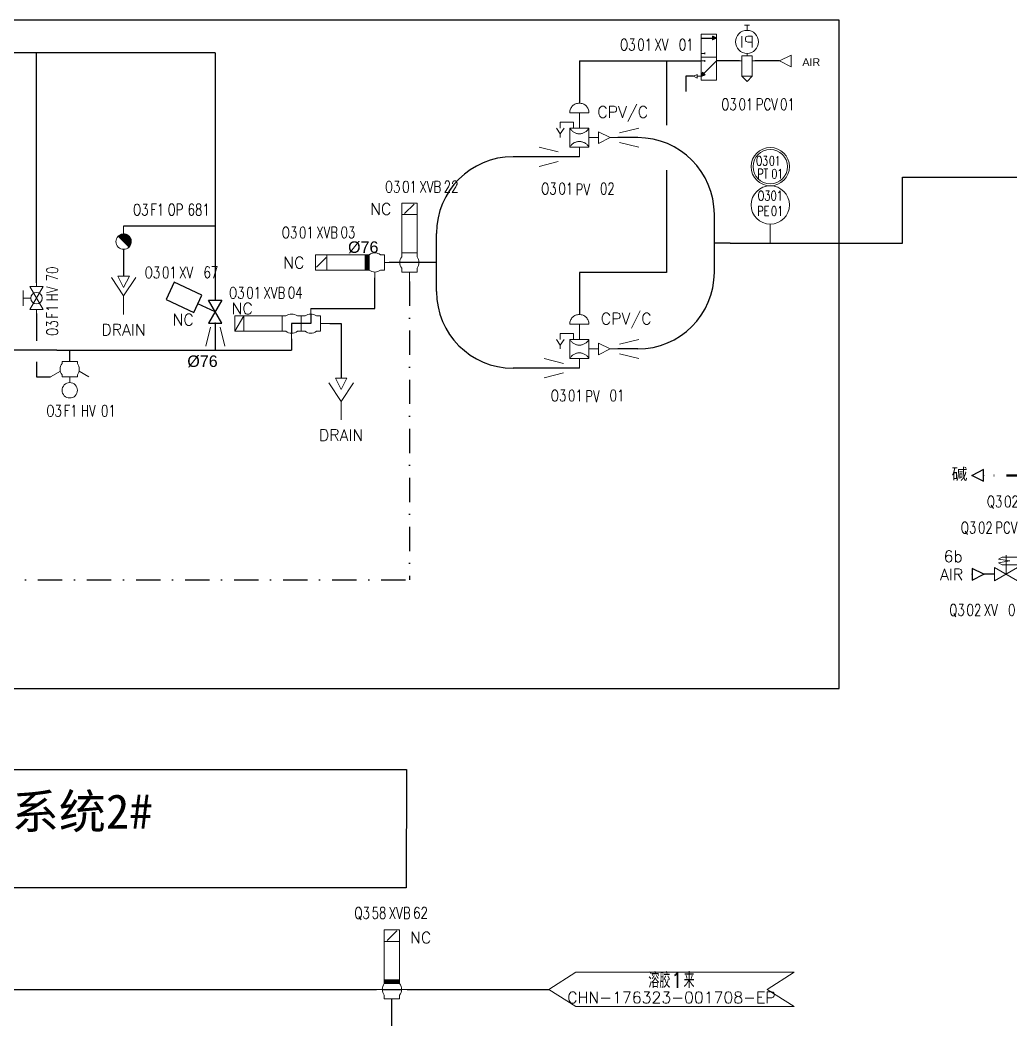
# Model space of a CAD drawing. Header units: inches. Extents: x 14952 to 16573, y 22099 to 23546.
# Drawn here: x 15315.3 to 15573.9, y 22656.5 to 22917.5 of the extents above; entities that cross this region are included whole.
import ezdxf
from ezdxf.enums import TextEntityAlignment as Align

# ---------------------------------------------------------------- set-up
doc = ezdxf.new("R2010")
doc.units = ezdxf.units.IN
doc.header["$MEASUREMENT"] = 0
doc.linetypes.add('ACAD_ISO02W100', pattern=[15, 12, -3])
doc.linetypes.add('DASHDOT2', pattern=[12.7, 6.35, -3.175, 0, -3.175])
for name, color, linetype, lineweight in [('11 Pipe Air Instrument', 3, 'Continuous', 30), ('17 Pipe CIP', 4, 'DASHDOT2', 50), ('31 Equipment', 7, 'Continuous', 9), ('33 Instruments Labels', 7, 'Continuous', 9), ('43 TXT English', 7, 'Continuous', 9), ('44 TXT French', 7, 'Continuous', 9), ('61 Revision Cloud', 1, 'Continuous', 9)]:
    doc.layers.add(name, color=color, linetype=linetype, lineweight=lineweight)
for name, color, linetype in [('DIAMETRE', 7, 'Continuous'), ('MATERIEL-DIVERS', 7, 'Continuous'), ('REPERES', 7, 'Continuous'), ('TANK', 7, 'Continuous'), ('TEXTES', 7, 'Continuous'), ('TUYAUTERIE-AIR INSTRUMENT', 3, 'Continuous'), ('TUYAUTERIE-EAU', 5, 'Continuous'), ('TUYAUTERIE-EGOUT', 32, 'Continuous'), ('TUYAUTERIE-GAZ', 3, 'Continuous'), ('TUYAUTERIE-NEP', 4, 'DASHDOT2'), ('TUYAUTERIE-VAPEUR', 6, 'Continuous'), ('TUYAUTERIE-VAPEUR PROCESS', 6, 'Continuous'), ('TXT_ENG', 7, 'Continuous'), ('TXT_FR', 7, 'Continuous'), ('VANNES', 7, 'Continuous')]:
    doc.layers.add(name, color=color, linetype=linetype)
doc.layers.get('REPERES').off()
doc.styles.add('ROMANC', font='romanc')
doc.styles.add('ROMANS', font='ROMANS.SHX')
doc.styles.get("Standard").update_dxf_attribs({"font": 'arial.ttf'})
doc.styles.add('USER1', font='TXT.SHX', dxfattribs={"bigfont": 'gbcbig.shx'})

# ---------------------------------------------------------------- blocks, each defined once
blk = doc.blocks.new('FLE23')
at = {"color": 7}
for p, q in [((0, -1.5), (0, 1.5)), ((0, 1.5), (3, 0)), ((3, 0), (0, -1.5))]:
    blk.add_line(p, q, dxfattribs=at)
at = {"layer": 'MATERIEL-DIVERS', "color": 2}
for p in [(0, 0), (3, 0)]:
    blk.add_point(p, dxfattribs=at)
at = {"layer": 'MATERIEL-DIVERS', "color": 7, "extrusion": (-1, 0, 0)}
blk.add_point((0, 0), dxfattribs=at)
at = {"layer": 'MATERIEL-DIVERS', "color": 7, "extrusion": (1, 0, 0)}
blk.add_point((3, 0), dxfattribs=at)
blk = doc.blocks.new('APV-VLV-SOLV-22-1')
at = {"layer": '31 Equipment', "linetype": 'ACAD_ISO02W100', "ltscale": 38}
for p, q in [((-1, 4.5), (-2, 4)), ((-2, 4), (1, 3.5)), ((-2, 3), (1, 3.5)), ((-1, 2.5), (-2, 3)), ((3, 4.5), (-1, 4.5)), ((0, 0), (0, 5)), ((3, 2.5), (-1, 2.5))]:
    blk.add_line(p, q, dxfattribs=at)
at = {"layer": '31 Equipment', "ltscale": 38}
for p, q in [((-3, 0), (-4, 0)), ((3, 0), (4, 0))]:
    blk.add_line(p, q, dxfattribs=at)
at = {"layer": '31 Equipment'}
for p, q in [((-3, 1.734), (-3, -1.734)), ((-3, -1.734), (3, 1.734)), ((3, -1.734), (-3, 1.734)), ((3, 1.734), (3, -1.734))]:
    blk.add_line(p, q, dxfattribs=at)
blk = doc.blocks.new('FLE23-A')
at = {"color": 7}
for p, q in [((0, 1.5), (-3, 0)), ((-3, 0), (0, -1.5)), ((0, -1.5), (0, 1.5))]:
    blk.add_line(p, q, dxfattribs=at)
at = {"layer": 'MATERIEL-DIVERS', "color": 7, "extrusion": (-1, 0, 0)}
blk.add_point((-3, 0), dxfattribs=at)
at = {"layer": 'MATERIEL-DIVERS', "color": 2}
for p in [(-3, 0), (0, 0)]:
    blk.add_point(p, dxfattribs=at)
at = {"layer": 'MATERIEL-DIVERS', "color": 7, "extrusion": (1, 0, 0)}
blk.add_point((0, 0), dxfattribs=at)
blk = doc.blocks.new('REPNORM')
at = {"layer": 'TEXTES', "style": 'ROMANS', "width": 0.75}
for tag, p in [('ZONE', (-9.75, -1.25)), ('SOUSZONE', (-5.25, -1.25)), ('ELEMENT', (0, -1.25)), ('NUM', (4.5, -1.25))]:
    blk.add_attdef(tag, p, '', height=3, dxfattribs=at)
blk = doc.blocks.new('REPNORM1')
at = {"layer": 'TEXTES', "style": 'ROMANS', "width": 0.75}
for tag, p in [('ZONE', (-9.75, -1.25)), ('SOUSZONE', (-5.25, -1.25)), ('ELEMENT', (-0.75, -1.25)), ('NUM', (5.59, -1.22))]:
    blk.add_attdef(tag, p, '', height=3, dxfattribs=at)
blk = doc.blocks.new('APV-INS-M-L-PE')
at = {"layer": '31 Equipment', "color": 7}
blk.add_line((0, -5), (0, -10), dxfattribs=at)
blk.add_circle((0, 0), 5, dxfattribs=at)
at = {"layer": '33 Instruments Labels', "style": 'ROMANS', "width": 0.8, "flags": 8}
blk.add_attdef('PE', text='', height=3, dxfattribs=at).set_placement((0, 0), align=Align.MIDDLE)
blk = doc.blocks.new('APV-VLV-MODUL-CPVC-1')
at = {"layer": '31 Equipment', "linetype": 'ACAD_ISO02W100', "ltscale": 38}
for p, q in [((2.5, 6.5), (-2.5, 6.5)), ((0, 2.5), (0, 6.5)), ((2.5, 2.5), (-2.5, 2.5)), ((-2.5, 2.5), (-2.5, -2.5)), ((2.5, -2.5), (2.5, 2.5)), ((2.5, 0), (5, 0)), ((-2.5, -2.5), (2.5, -2.5)), ((0, -2.5), (0, -5))]:
    blk.add_line(p, q, dxfattribs=at)
at = {"layer": '31 Equipment'}
for p, q in [((-1.5, 4), (-5, 4)), ((-5, 4), (-5, 2.5)), ((-1.5, 2.5), (-1.5, 4)), ((-5, 1), (-6, 2.5)), ((-4, 2.5), (-5, 1)), ((-5, 1), (-5, 0)), ((8, 0), (10, 0))]:
    blk.add_line(p, q, dxfattribs=at)
at = {"layer": '31 Equipment', "color": 7}
for p, q in [((5, -1.5), (5, 1.5)), ((5, 1.5), (8, 0)), ((8, 0), (5, -1.5))]:
    blk.add_line(p, q, dxfattribs=at)
at = {"layer": '31 Equipment', "linetype": 'ACAD_ISO02W100', "ltscale": 38}
for centre, radius, start, end in [((0, 6.5), 2.5, 0, 180), ((0, 3.83), 2.83, 208.0725, 331.9275), ((0, -3.83), 2.83, 28.0725, 151.9275)]:
    blk.add_arc(centre, radius, start, end, dxfattribs=at)
blk = doc.blocks.new('APV-FCE-GEN-REDCON-1')
at = {"layer": '31 Equipment', "color": 7}
for p, q in [((-2.5, 2.5), (2.5, 1.25)), ((2.5, 1.25), (2.5, 1.25)), ((2.5, -1.25), (-2.5, -2.5))]:
    blk.add_line(p, q, dxfattribs=at)
blk = doc.blocks.new('APV-PNE-SPOOLV-32-1')
at = {"layer": '31 Equipment'}
h = blk.add_hatch(dxfattribs=at)
h.set_pattern_fill('ANSI31', color=256, scale=0.01, style=0)
h.set_pattern_definition([(45, (-8, 6e-14), (-0.02245064, 0.02245064), [])])
h.paths.add_polyline_path([(-8, 2), (-8.5, 1), (-7.5, 1)])
h = blk.add_hatch(dxfattribs=at)
h.set_pattern_fill('ANSI31', color=256, scale=0.01, angle=225, style=0)
h.set_pattern_definition([(270, (0.585786, -0.585786), (0.03175, 0), [])])
h.paths.add_polyline_path([(2, -2), (1.65, -0.94), (0.94, -1.65)])
for p, q in [((-2, 2), (-2, 3)), ((-8.5, 1), (-8, 2)), ((-7.5, 1), (-8.5, 1)), ((-8, 2), (-7.5, 1)), ((-2, -2), (-2, -1)), ((-2, -2), (-2, -3)), ((0.94, -1.65), (1.65, -0.94)), ((2, -2), (0.94, -1.65)), ((1.65, -0.94), (2, -2)), ((2, -2), (2, -3)), ((1.5, -3), (2.5, -3)), ((2, -4), (1.5, -3)), ((2.5, -3), (2, -4))]:
    blk.add_line(p, q, dxfattribs=at)
at = {"layer": '31 Equipment', "color": 7}
for p, q in [((3, 2), (-9, 2)), ((-9, 2), (-9, -2)), ((-3, 2), (-3, -2)), ((3, -2), (3, 2)), ((-9, -2), (3, -2)), ((-4.25, -1), (-3.75, -1)), ((-4, -2), (-4, -1)), ((-2.25, -1), (-1.75, -1))]:
    blk.add_line(p, q, dxfattribs=at)
at = {"layer": '31 Equipment', "lineweight": 30}
for p, q in [((-8, -2), (-8, 1)), ((-2, 2), (1.29, -1.29))]:
    blk.add_line(p, q, dxfattribs=at)
blk = doc.blocks.new('APV-PNE-GEN-PRESREGL-1')
at = {"layer": '31 Equipment', "color": 7}
for p, q in [((-0.67, 9.33), (0.67, 9.33)), ((0, 8), (0, 9.33)), ((-1.33, 0), (-2, 0)), ((-1.33, -4), (-1.33, 1.33)), ((-1.33, 1.33), (1.33, 1.33)), ((1.33, 1.33), (1.33, -4)), ((1.33, 0), (2, 0)), ((-1.33, -4), (0, -5.33)), ((1.33, -4), (-1.33, -4)), ((0, -5.33), (1.33, -4))]:
    blk.add_line(p, q, dxfattribs=at)
at = {"layer": '31 Equipment'}
blk.add_line((0, 2), (0, 1.33), dxfattribs=at)
blk.add_circle((0, 5), 3, dxfattribs=at)
at = {"layer": '31 Equipment', "style": 'ROMANS'}
blk.add_text('PI', height=3, dxfattribs=at).set_placement((0, 5), align=Align.MIDDLE)
blk = doc.blocks.new('APV-SIGN-ARW-FLOW-1')
at = {"layer": '31 Equipment'}
for p, q in [((-1.5, -1.5), (-1.5, 1.5)), ((-1.5, 1.5), (1.5, 0)), ((1.5, 0), (-1.5, -1.5))]:
    blk.add_line(p, q, dxfattribs=at)
blk = doc.blocks.new('VANNE SIEGE INCLINE')
at = {"color": 7}
for p, q in [((-3, 1.73), (-3, -1.73)), ((-3, -1.73), (3, 1.73)), ((3, -1.73), (-3, 1.73)), ((3, 1.73), (3, -1.73))]:
    blk.add_line(p, q, dxfattribs=at)
at = {"color": 7, "extrusion": (-1, 0, 0)}
blk.add_point((-3, 0), dxfattribs=at)
at = {"color": 7, "extrusion": (1, 0, 0)}
blk.add_point((3, 0), dxfattribs=at)
at = {"layer": 'VANNES'}
for p, q in [((3.23, 12.84), (-0.15, 5.59)), ((7.76, 10.73), (3.23, 12.84)), ((4.38, 3.47), (7.76, 10.73)), ((-0.15, 5.59), (4.38, 3.47)), ((0, 0), (2.11, 4.53))]:
    blk.add_line(p, q, dxfattribs=at)
blk = doc.blocks.new('APV-INS-F-L-PT')
at = {"layer": '31 Equipment'}
for radius in [5, 4.5]:
    blk.add_circle((0, 0), radius, dxfattribs=at)
blk = doc.blocks.new('REPINS2')
at = {"layer": 'TEXTES', "style": 'ROMANS', "width": 0.7}
for tag, p in [('ZONE', (-3.35, 0.8)), ('SOUSZONE', (0.05, 0.8)), ('NUM', (0.7, -2.6))]:
    blk.add_attdef(tag, p, '', height=2.5, dxfattribs=at)
blk.add_attdef('ELEMENT', text='', height=2.5, dxfattribs=at).set_placement((-1.56, -2.59), align=Align.CENTER)
blk = doc.blocks.new('REPINS')
at = {"layer": 'TEXTES', "style": 'ROMANS', "width": 0.75}
for tag, p in [('ZONE', (-3.3, 1)), ('SOUSZONE', (0.1, 1)), ('NUM', (0.2, -3))]:
    blk.add_attdef(tag, p, '', height=2.5, dxfattribs=at)
blk.add_attdef('ELEMENT', text='', height=2.5, dxfattribs=at).set_placement((-0.2, -3), align=Align.RIGHT)
blk = doc.blocks.new('APV-VLV-SAMPL-PRD20-2')
at = {"layer": '31 Equipment', "ltscale": 38}
for p, q in [((-2.54, 2.44), (-4, 5)), ((-4, 0), (-5.5, 0)), ((-4, 2), (-3.5, 2)), ((-4, 2), (-4, -2)), ((0, 2), (-0.5, 2)), ((0, 2), (0, -2)), ((0, -2), (0, 2)), ((-4, -2), (-3.5, -2)), ((-2.54, -2.44), (-4, -5)), ((0, -2), (-0.5, -2))]:
    blk.add_line(p, q, dxfattribs=at)
at = {"layer": '31 Equipment'}
blk.add_circle((-7.5, 0), 2, dxfattribs=at)
at = {"layer": '31 Equipment', "ltscale": 38}
for start, end in [(53.1301, 126.8699), (233.1301, 306.8699)]:
    blk.add_arc((-2, 0), 2.5, start, end, dxfattribs=at)
blk = doc.blocks.new('APV-VLVM-BALL-KHV+MF-1')
at = {"layer": '31 Equipment'}
for p, q in [((-2, 3.5), (2, 3.5)), ((0, 1.5), (0, 3.5)), ((-3, 1.734), (-3, -1.734)), ((-3, -1.734), (3, 1.734)), ((3, -1.734), (-3, 1.734)), ((3, 1.734), (3, -1.734))]:
    blk.add_line(p, q, dxfattribs=at)
at = {"layer": '31 Equipment', "ltscale": 38}
for p, q in [((-3, 0), (-4, 0)), ((3, 0), (4, 0))]:
    blk.add_line(p, q, dxfattribs=at)
at = {"layer": '31 Equipment'}
blk.add_circle((0, 0), 1.5, dxfattribs=at)
blk = doc.blocks.new('APV-VLV-SSEAT-SW42-3')
at = {"layer": '31 Equipment', "ltscale": 38}
for p, q in [((1.25, 15.25), (-1.25, 12.75)), ((-2, 2.5), (-2, 1.5)), ((2, 2.5), (2, 1.5)), ((-2, -2.5), (-2, -1.5)), ((2, -2.5), (-2, -2.5)), ((-2, -2.5), (2, -2.5)), ((0, -2.5), (0, -5)), ((2, -2.5), (2, -1.5))]:
    blk.add_line(p, q, dxfattribs=at)
at = {"layer": '31 Equipment'}
for p, q in [((-4, 0), (-2.5, 0)), ((2.5, 0), (4, 0))]:
    blk.add_line(p, q, dxfattribs=at)
at = {"layer": '31 Equipment', "lineweight": 30}
blk.add_line((2.5, 0), (-2.5, 0), dxfattribs=at)
at = {"layer": '31 Equipment', "ltscale": 38}
for points in [[(-2, 12.5), (2, 12.5), (2, 15.5), (-2, 15.5)], [(-2, 2.5), (2, 2.5), (2, 12.5), (-2, 12.5)]]:
    blk.add_lwpolyline(points, close=True, dxfattribs=at)
for start, end in [(143.1301, 216.8699), (323.1301, 36.8699)]:
    blk.add_arc((0, 0), 2.5, start, end, dxfattribs=at)
blk = doc.blocks.new('APV-FTG-GEN-DRAIN-1')
at = {"layer": '31 Equipment'}
for p, q in [((-3.2, 9.61), (0, 4.81)), ((0, 4.81), (3.2, 9.61)), ((0, 0), (0, 4.81))]:
    blk.add_line(p, q, dxfattribs=at)
at = {"layer": '43 TXT English', "style": 'ROMANS'}
blk.add_attdef('DRAIN', text='', height=3, dxfattribs=at).set_placement((0, -4), align=Align.MIDDLE)
at = {"layer": '44 TXT French', "style": 'ROMANS'}
blk.add_attdef('EGOUT', text='', height=3, dxfattribs=at).set_placement((0, -4), align=Align.MIDDLE)
blk = doc.blocks.new('APV-FCE-GEN-STMTRAP-1')
at = {"layer": '31 Equipment'}
h = blk.add_hatch(dxfattribs=at)
h.set_pattern_fill('ANSI31', color=256, scale=0.01, style=0)
h.set_pattern_definition([(45, (-4, 0), (-0.02245064, 0.02245064), [])])
h.paths.add_polyline_path([(1.41, 1.42), (-1.42, -1.41, 1.002832)])
at = {"layer": '31 Equipment', "linetype": 'ACAD_ISO02W100', "ltscale": 38}
for p, q in [((-2, 0), (-4, 0)), ((2, 0), (4, 0))]:
    blk.add_line(p, q, dxfattribs=at)
at = {"layer": '31 Equipment', "color": 7}
blk.add_line((1.41, 1.42), (-1.42, -1.41), dxfattribs=at)
for start, end in [(45.2431, 224.7569), (224.8381, 45.1623)]:
    blk.add_arc((0, 0), 2, start, end, dxfattribs=at)
blk = doc.blocks.new('APV-VLV-SSEAT-M+MP41-3')
at = {"layer": '31 Equipment'}
h = blk.add_hatch(dxfattribs=at)
h.set_pattern_fill('ANSI31', color=256, scale=0.01, style=0)
h.set_pattern_definition([(135, (0, 0), (0.02245064, 0.02245064), [])])
h.paths.add_polyline_path([(-2, 2.5), (2, 2.5), (2, 1.5), (-2, 1.5)])
at = {"layer": '31 Equipment', "ltscale": 38}
for p, q in [((-1.25, 15.25), (1.25, 12.75)), ((-2.5, 0), (-4, 0)), ((-2, 2.5), (-2, 1.5)), ((2, 1.5), (-2, 1.5)), ((2, 2.5), (2, 1.5)), ((-2, -2.5), (-2, -1.5)), ((-2, -2.5), (2, -2.5)), ((2, -2.5), (-2, -2.5)), ((0, -2.5), (0, -5)), ((2, -2.5), (2, -1.5))]:
    blk.add_line(p, q, dxfattribs=at)
for points in [[(2, 12.5), (-2, 12.5), (-2, 15.5), (2, 15.5)], [(2, 2.5), (-2, 2.5), (-2, 12.5), (2, 12.5)]]:
    blk.add_lwpolyline(points, close=True, dxfattribs=at)
for start, end in [(143.1301, 216.8699), (323.1301, 36.8699)]:
    blk.add_arc((0, 0), 2.5, start, end, dxfattribs=at)
blk = doc.blocks.new('APV-VLV-SSEAT-SW43-11')
at = {"layer": '31 Equipment', "ltscale": 38}
for p, q in [((-2, 6.5), (-2, 7.5)), ((2, 6.5), (2, 7.5)), ((-2, 2.5), (-2, 3.5)), ((2, 2.5), (2, 3.5)), ((2.5, 5), (4, 5)), ((-4, 0), (-2.5, 0)), ((-2, 2.5), (2, 2.5)), ((-2, 1.5), (-2, 2.5)), ((2, 1.5), (2, 2.5)), ((-2, -2.5), (-2, -1.5)), ((-2, -2.5), (2, -2.5)), ((0, -5), (0, -2.5)), ((2, -2.5), (2, -1.5))]:
    blk.add_line(p, q, dxfattribs=at)
at = {"layer": '31 Equipment', "lineweight": 30, "ltscale": 38}
blk.add_line((0, 0), (0, 5), dxfattribs=at)
at = {"layer": '31 Equipment', "lineweight": 30}
for p, q in [((0, 5), (2.5, 5)), ((-2.5, 0), (0, 0))]:
    blk.add_line(p, q, dxfattribs=at)
at = {"layer": '31 Equipment', "ltscale": 38}
blk.add_lwpolyline([(-2, 7.5), (2, 7.5), (2, 17.5), (-2, 17.5)], close=True, dxfattribs=at)
for centre, start, end in [((0, 5), 143.1301, 216.8699), ((0, 5), 323.1301, 36.8699), ((0, 0), 143.1301, 216.8699), ((0, 0), 323.1301, 36.8699)]:
    blk.add_arc(centre, 2.5, start, end, dxfattribs=at)
blk = doc.blocks.new('A$C67AE6050')
at = {"layer": '31 Equipment'}
for p, q in [((2, 22.5), (2, 24.84)), ((2, 24.84), (6, 24.84)), ((2, 22.5), (6, 24.84)), ((6, 24.84), (6, 22.5))]:
    blk.add_line(p, q, dxfattribs=at)
blk.add_blockref('APV-VLV-SSEAT-SW43-11', (4, 5), dxfattribs=at)
blk = doc.blocks.new('APV-VLV-SSEAT-M+MP42-3')
at = {"layer": '31 Equipment'}
h = blk.add_hatch(dxfattribs=at)
h.set_pattern_fill('ANSI31', color=256, scale=0.01, style=0)
h.set_pattern_definition([(45, (0, 0), (-0.02245064, 0.02245064), [])])
h.paths.add_polyline_path([(2, 2.5), (-2, 2.5), (-2, 1.5), (2, 1.5)])
at = {"layer": '31 Equipment', "ltscale": 38}
for p, q in [((1.25, 15.25), (-1.25, 12.75)), ((-4, 0), (-2.5, 0)), ((-2, 2.5), (-2, 1.5)), ((-2, 1.5), (2, 1.5)), ((2, 2.5), (2, 1.5)), ((-2, -2.5), (-2, -1.5)), ((2, -2.5), (-2, -2.5)), ((-2, -2.5), (2, -2.5)), ((0, -2.5), (0, -5)), ((2, -2.5), (2, -1.5))]:
    blk.add_line(p, q, dxfattribs=at)
at = {"layer": '31 Equipment', "lineweight": 30}
blk.add_line((-2.5, 0), (2.5, 0), dxfattribs=at)
at = {"layer": '31 Equipment'}
blk.add_line((2.5, 0), (4, 0), dxfattribs=at)
at = {"layer": '31 Equipment', "ltscale": 38}
for points in [[(-2, 12.5), (2, 12.5), (2, 15.5), (-2, 15.5)], [(-2, 2.5), (2, 2.5), (2, 12.5), (-2, 12.5)]]:
    blk.add_lwpolyline(points, close=True, dxfattribs=at)
for start, end in [(143.1301, 216.8699), (323.1301, 36.8699)]:
    blk.add_arc((0, 0), 2.5, start, end, dxfattribs=at)
blk = doc.blocks.new('APV-SIGN-ARW-DWG-1')
at = {"layer": '31 Equipment'}
for p, q in [((-32, 4.49), (25, 4.49)), ((-32, 4.49), (-25, 0)), ((25, 4.49), (32, 0)), ((-25, 0), (-32, -4.49)), ((32, 0), (25, -4.49)), ((-32, -4.49), (25, -4.49))]:
    blk.add_line(p, q, dxfattribs=at)
at = {"layer": '31 Equipment', "style": 'ROMANS', "width": 0.8}
for tag, p in [('TEXT1', (0, 0.37)), ('TEXT2', (0, -3.63))]:
    blk.add_attdef(tag, text='', height=3, dxfattribs=at).set_placement(p, align=Align.CENTER)

msp = doc.modelspace()

# ---------------------------------------------------------------- linework, layer by layer
at = {"layer": '11 Pipe Air Instrument', "ltscale": 0.1}
msp.add_line((15569.65, 22772.85), (15566.8, 22772.85), dxfattribs=at)
at = {"layer": '17 Pipe CIP'}
msp.add_line((15579.08, 22798.68), (15566.77, 22798.68), dxfattribs=at)
at = {"layer": 'MATERIEL-DIVERS'}
msp.add_lwpolyline([(15416.15, 22721.92), (15416.06, 22690.97), (15170.56, 22690.97), (15170.65, 22721.92)], close=True, dxfattribs=at)
at = {"layer": 'TANK', "color": 2}
msp.add_lwpolyline([(15529.09, 22917.53), (15389.05, 22917.53), (15389.05, 22917.53), (15029.06, 22917.53), (15029.06, 22743.03), (15529.09, 22743.03), (15529.09, 22917.53)], dxfattribs=at)
at = {"layer": 'TUYAUTERIE-AIR INSTRUMENT'}
for p, q in [((15461.27, 22906.83), (15493.04, 22906.83)), ((15461.27, 22906.83), (15461.27, 22895.83)), ((15484.04, 22906.83), (15484.04, 22890.07)), ((15503.04, 22906.83), (15497.04, 22906.83)), ((15513.54, 22906.83), (15507.04, 22906.83)), ((15491.04, 22902.83), (15489.08, 22902.83)), ((15489.08, 22902.83), (15489.08, 22898.83)), ((15484.04, 22878.32), (15484.04, 22851.66)), ((15461.27, 22851.66), (15461.27, 22840.66)), ((15484.04, 22851.66), (15461.27, 22851.66))]:
    msp.add_line(p, q, dxfattribs=at)
at = {"layer": 'TUYAUTERIE-EAU'}
for p, q in [((15476.5, 22886.83), (15471.27, 22886.83)), ((15461.27, 22881.83), (15443.98, 22881.83)), ((15545.59, 22876.52), (15607.68, 22876.52)), ((15496.5, 22851.66), (15496.5, 22866.83)), ((15423.98, 22846.66), (15423.98, 22861.83)), ((15545.59, 22859.25), (15545.59, 22861.24)), ((15500.63, 22859.25), (15496.5, 22859.25)), ((15500.63, 22859.25), (15545.59, 22859.25)), ((15423.98, 22854.25), (15411.66, 22854.25)), ((15407.91, 22842.27), (15407.91, 22850.25)), ((15391.18, 22842.27), (15407.91, 22842.27)), ((15366.26, 22838.37), (15366.26, 22831.37)), ((15396.18, 22838.27), (15399.09, 22838.27)), ((15399.09, 22838.27), (15399.09, 22830.58)), ((15386.18, 22834.27), (15386.18, 22831.37)), ((15324.92, 22831.37), (15275.46, 22831.37)), ((15324.92, 22831.37), (15386.18, 22831.37)), ((15328.27, 22828.37), (15328.27, 22831.37)), ((15476.5, 22831.66), (15471.27, 22831.66)), ((15461.27, 22826.66), (15443.98, 22826.66))]:
    msp.add_line(p, q, dxfattribs=at)
msp.add_lwpolyline([(15545.59, 22859.25), (15545.59, 22876.52)], dxfattribs=at)
for centre, start, end in [((15476.5, 22866.83), 0, 90), ((15443.98, 22861.83), 90, 180), ((15476.5, 22851.66), 270, 0), ((15443.98, 22846.66), 180, 270)]:
    msp.add_arc(centre, 20, start, end, dxfattribs=at)
at = {"layer": 'TUYAUTERIE-EGOUT'}
for p, q in [((15342.33, 22857.68), (15342.33, 22850.68)), ((15399.09, 22830.58), (15399.09, 22824.08))]:
    msp.add_line(p, q, dxfattribs=at)
at = {"layer": 'TUYAUTERIE-GAZ'}
for p, q in [((15152.66, 22664.51), (15408.35, 22664.51)), ((15412.35, 22606.51), (15412.35, 22662.01))]:
    msp.add_line(p, q, dxfattribs=at)
msp.add_lwpolyline([(15416.35, 22664.51), (15453.31, 22664.51)], dxfattribs=at)
at = {"layer": 'TUYAUTERIE-NEP'}
for p in [(15416.91, 22849.25), (15102.37, 22771.37)]:
    msp.add_line(p, (15416.91, 22771.37), dxfattribs=at)
at = {"layer": 'TUYAUTERIE-VAPEUR'}
for p, q in [((15366.26, 22908.92), (15094.37, 22908.92)), ((15319.6, 22848.93), (15319.6, 22908.92)), ((15366.26, 22908.92), (15366.26, 22844.37)), ((15366.26, 22863.68), (15342.33, 22863.68)), ((15319.6, 22840.93), (15319.6, 22833.77)), ((15319.6, 22828.27), (15319.6, 22824.37)), ((15319.6, 22824.37), (15323.27, 22824.37))]:
    msp.add_line(p, q, dxfattribs=at)

# ---------------------------------------------------------------- block references
at = {"layer": '31 Equipment'}
msp.add_blockref('APV-VLV-SSEAT-SW42-3', (15416.91, 22854.25), dxfattribs=at)
ref = msp.add_blockref('APV-FTG-GEN-DRAIN-1', (15342.33, 22840.68), dxfattribs=at)
ref.add_attrib('DRAIN', 'DRAIN', dxfattribs={"layer": '43 TXT English', "height": 3, "style": 'ROMANS'}).set_placement((15342.33, 22836.68), align=Align.MIDDLE)
at = {"layer": '31 Equipment', "rotation": 270}
msp.add_blockref('APV-SIGN-ARW-FLOW-1', (15342.33, 22849.18), dxfattribs=at)
at = {"layer": '61 Revision Cloud', "xscale": -1, "rotation": 90}
msp.add_blockref('A$C67AE6050', (15396.18, 22842.27), dxfattribs=at)
at = {"layer": 'MATERIEL-DIVERS'}
for name, p, rotation in [('APV-SIGN-ARW-FLOW-1', (15515.04, 22906.83), 180), ('APV-FCE-GEN-REDCON-1', (15366.26, 22834.87), 90.00000000000001), ('APV-SIGN-ARW-FLOW-1', (15399.09, 22822.58), 270)]:
    msp.add_blockref(name, p, dxfattribs=dict(at, rotation=rotation))
at = {"layer": 'MATERIEL-DIVERS', "xscale": -1}
for p in [(15474.27, 22886.83), (15474.27, 22831.66)]:
    msp.add_blockref('APV-FCE-GEN-REDCON-1', p, dxfattribs=at)
at = {"layer": 'MATERIEL-DIVERS', "xscale": -1, "rotation": 180}
for p in [(15453.27, 22881.83), (15454.61, 22826.66)]:
    msp.add_blockref('APV-FCE-GEN-REDCON-1', p, dxfattribs=at)
at = {"layer": 'MATERIEL-DIVERS'}
for name, p in [('APV-INS-F-L-PT', (15511.09, 22879.25)), ('APV-INS-M-L-PE', (15511.09, 22869.25)), ('FLE23-A', (15566.77, 22798.68))]:
    msp.add_blockref(name, p, dxfattribs=at)
ref = msp.add_blockref('APV-FTG-GEN-DRAIN-1', (15399.09, 22813.18), dxfattribs=at)
ref.add_attrib('DRAIN', 'DRAIN', dxfattribs={"layer": '43 TXT English', "height": 3, "style": 'ROMANS'}).set_placement((15399.09, 22809.18), align=Align.MIDDLE)
at = {"layer": 'MATERIEL-DIVERS', "xscale": 0.9979200000016136, "yscale": 0.9979200000016136, "zscale": 0.9979200000016136}
msp.add_blockref('APV-VLV-SOLV-22-1', (15572.64, 22772.85), dxfattribs=at)
at = {"layer": 'MATERIEL-DIVERS', "xscale": -0.9979200000016136, "yscale": 0.9979200000016136, "zscale": 0.9979200000000003, "rotation": 180}
msp.add_blockref('FLE23', (15563.81, 22772.85), dxfattribs=at)
at = {"layer": 'MATERIEL-DIVERS'}
ref = msp.add_blockref('APV-SIGN-ARW-DWG-1', (15485.31, 22664.51), dxfattribs=dict(at, xscale=-1))
ref.add_attrib('TEXT1', '溶胶1来', dxfattribs={"layer": '31 Equipment', "height": 4, "style": 'USER1'}).set_placement((15485.31, 22664.89), align=Align.CENTER)
ref.add_attrib('TEXT2', 'CHN-176323-001708-EP', dxfattribs={"layer": '31 Equipment', "height": 3, "style": 'USER1'}).set_placement((15485.31, 22660.89), align=Align.CENTER)
at = {"layer": 'REPERES'}
for name, p, values in [('REPNORM1', (15481.64, 22910.83), {'ZONE': 'O3', 'SOUSZONE': '01', 'ELEMENT': 'XV', 'NUM': '01'}), ('REPNORM1', (15508.06, 22895.25), {'ZONE': 'O3', 'SOUSZONE': '01', 'ELEMENT': 'PCV', 'NUM': '01'}), ('REPINS2', (15510.71, 22878.73), {'ZONE': 'O3', 'SOUSZONE': '01', 'NUM': '01', 'ELEMENT': 'PT'}), ('REPNORM1', (15420.28, 22873.74), {'ZONE': 'O3', 'SOUSZONE': '01', 'ELEMENT': 'XVB', 'NUM': '22'}), ('REPINS', (15511.09, 22869.42), {'ZONE': 'O3', 'SOUSZONE': '01', 'ELEMENT': 'PE', 'NUM': '01'}), ('REPNORM1', (15393.36, 22861.8), {'ZONE': 'O3', 'SOUSZONE': '01', 'ELEMENT': 'XVB', 'NUM': '03'}), ('REPNORM1', (15357.59, 22851.37), {'ZONE': 'O3', 'SOUSZONE': '01', 'ELEMENT': 'XV', 'NUM': '67'}), ('REPNORM1', (15379.6, 22846.06), {'ZONE': 'O3', 'SOUSZONE': '01', 'ELEMENT': 'XVB', 'NUM': '04'}), ('REPNORM', (15577.37, 22791.59), {'ZONE': 'Q3', 'SOUSZONE': '02', 'ELEMENT': 'OC', 'NUM': '27'}), ('REPNORM1', (15570.56, 22784.77), {'ZONE': 'Q3', 'SOUSZONE': '02', 'ELEMENT': 'PCV', 'NUM': '01'}), ('REPNORM1', (15567.56, 22763.27), {'ZONE': 'Q3', 'SOUSZONE': '02', 'ELEMENT': 'XV', 'NUM': '01'}), ('REPNORM1', (15412.3, 22684.19), {'ZONE': 'Q3', 'SOUSZONE': '58', 'ELEMENT': 'XVB', 'NUM': '62'})]:
    msp.add_blockref(name, p, dxfattribs=at).add_auto_attribs(values)
ref = msp.add_blockref('REPNORM1', (15461.06, 22873.25), dxfattribs=at)
ref.add_attrib('ZONE', 'O3', (15451.31, 22872), dxfattribs={"layer": 'TEXTES', "height": 3, "style": 'ROMANS', "width": 0.75})
ref.add_attrib('SOUSZONE', '01', (15455.81, 22872), dxfattribs={"layer": 'TEXTES', "height": 3, "style": 'ROMANS', "width": 0.75})
ref.add_attrib('ELEMENT', 'PV', (15460.31, 22871.81), dxfattribs={"layer": 'TEXTES', "height": 3, "style": 'ROMANS', "width": 0.75})
ref.add_attrib('NUM', '02', (15466.65, 22872.02), dxfattribs={"layer": 'TEXTES', "height": 3, "style": 'ROMANS', "width": 0.75})
ref = msp.add_blockref('REPNORM', (15354.54, 22867.75), dxfattribs=at)
ref.add_attrib('ZONE', 'O3', (15344.79, 22866.5), dxfattribs={"layer": 'TEXTES', "height": 3, "style": 'ROMANS', "width": 0.75})
ref.add_attrib('SOUSZONE', 'F1', (15349.29, 22866.51), dxfattribs={"layer": 'TEXTES', "height": 3, "style": 'ROMANS', "width": 0.75})
ref.add_attrib('ELEMENT', 'OP', (15353.81, 22866.51), dxfattribs={"layer": 'TEXTES', "height": 3, "style": 'ROMANS', "width": 0.75})
ref.add_attrib('NUM', '681', (15359.04, 22866.51), dxfattribs={"layer": 'TEXTES', "height": 3, "style": 'ROMANS', "width": 0.75})
ref = msp.add_blockref('REPNORM', (15323.96, 22844.82), dxfattribs=dict(at, rotation=90))
ref.add_attrib('ZONE', 'O3', (15325.21, 22835.07), dxfattribs={"layer": 'TEXTES', "height": 3, "rotation": 90, "style": 'ROMANS', "width": 0.75})
ref.add_attrib('SOUSZONE', 'F1', (15325.2, 22839.57), dxfattribs={"layer": 'TEXTES', "height": 3, "rotation": 90, "style": 'ROMANS', "width": 0.75})
ref.add_attrib('ELEMENT', 'HV', (15325.2, 22844.09), dxfattribs={"layer": 'TEXTES', "height": 3, "rotation": 90, "style": 'ROMANS', "width": 0.75})
ref.add_attrib('NUM', '70', (15325.2, 22849.32), dxfattribs={"layer": 'TEXTES', "height": 3, "rotation": 90, "style": 'ROMANS', "width": 0.75})
ref = msp.add_blockref('REPNORM1', (15463.56, 22819.25), dxfattribs=at)
ref.add_attrib('ZONE', 'O3', (15453.81, 22818), dxfattribs={"layer": 'TEXTES', "height": 3, "style": 'ROMANS', "width": 0.75})
ref.add_attrib('SOUSZONE', '01', (15458.31, 22818), dxfattribs={"layer": 'TEXTES', "height": 3, "style": 'ROMANS', "width": 0.75})
ref.add_attrib('ELEMENT', 'PV', (15462.81, 22817.81), dxfattribs={"layer": 'TEXTES', "height": 3, "style": 'ROMANS', "width": 0.75})
ref.add_attrib('NUM', '01', (15469.15, 22818.02), dxfattribs={"layer": 'TEXTES', "height": 3, "style": 'ROMANS', "width": 0.75})
ref = msp.add_blockref('REPNORM', (15331.92, 22815.26), dxfattribs=at)
ref.add_attrib('ZONE', 'O3', (15322.17, 22814.01), dxfattribs={"layer": 'TEXTES', "height": 3, "style": 'ROMANS', "width": 0.75})
ref.add_attrib('SOUSZONE', 'F1', (15326.67, 22814.01), dxfattribs={"layer": 'TEXTES', "height": 3, "style": 'ROMANS', "width": 0.75})
ref.add_attrib('ELEMENT', 'HV', (15331.19, 22814.01), dxfattribs={"layer": 'TEXTES', "height": 3, "style": 'ROMANS', "width": 0.75})
ref.add_attrib('NUM', '01', (15336.42, 22814.01), dxfattribs={"layer": 'TEXTES', "height": 3, "style": 'ROMANS', "width": 0.75})
at = {"layer": 'TUYAUTERIE-NEP'}
msp.add_blockref('APV-VLV-SSEAT-M+MP42-3', (15412.35, 22664.51), dxfattribs=at)
at = {"layer": 'TUYAUTERIE-VAPEUR PROCESS', "rotation": 90.00000000000001}
msp.add_blockref('APV-FCE-GEN-STMTRAP-1', (15342.33, 22859.68), dxfattribs=at)
at = {"layer": 'VANNES', "xscale": -1}
msp.add_blockref('APV-PNE-GEN-PRESREGL-1', (15505.04, 22906.83), dxfattribs=at)
at = {"layer": 'VANNES'}
for name, p, rotation in [('APV-PNE-SPOOLV-32-1', (15495.04, 22904.83), 270), ('APV-VLV-SSEAT-M+MP41-3', (15407.91, 22854.25), 89.99999999999999), ('VANNE SIEGE INCLINE', (15366.26, 22841.37), 90.00000000000001), ('APV-VLV-SAMPL-PRD20-2', (15328.27, 22828.37), 90)]:
    msp.add_blockref(name, p, dxfattribs=dict(at, rotation=rotation))
for p in [(15461.27, 22886.83), (15461.27, 22831.66)]:
    msp.add_blockref('APV-VLV-MODUL-CPVC-1', p, dxfattribs=at)
at = {"layer": 'VANNES', "xscale": -1, "rotation": 90}
msp.add_blockref('APV-VLVM-BALL-KHV+MF-1', (15319.6, 22844.93), dxfattribs=at)

# ---------------------------------------------------------------- texts
at = {"layer": '43 TXT English'}
msp.add_text('AIR', height=2, dxfattribs=at).set_placement((15519.47, 22907.55), align=Align.TOP_LEFT)
at = {"layer": 'DIAMETRE'}
for p in [(15400.91, 22856.75), (15358.96, 22826.97)]:
    msp.add_text('%%C76', height=3, dxfattribs=at).set_placement(p)
at = {"layer": 'TEXTES', "style": 'ROMANS'}
for s, p in [('CPV/C', (15465.96, 22892.03)), ('NC', (15406.67, 22866.7)), ('NC', (15383.98, 22852.71)), ('NC', (15370.53, 22840.71)), ('NC', (15355.1, 22837.8)), ('CPV/C', (15466.88, 22838.08)), ('NC', (15417.1, 22676.53))]:
    msp.add_text(s, height=3, dxfattribs=at).set_placement(p)
at = {"layer": 'TXT_ENG', "width": 27.2374, "attachment_point": 1, "style": 'ROMANS'}
for s, insert, char_height in [('{\\fSimSun|b0|i0|c134|p2;碱}', (15558.44, 22800.55), 2.9938), ('AIR', (15555.42, 22774.28), 2.994)]:
    msp.add_mtext(s, dxfattribs=dict(at, insert=insert, char_height=char_height))
at = {"layer": 'TXT_ENG', "color": 1, "insert": (15556.33, 22779.02), "char_height": 2.994, "width": 11.1467, "attachment_point": 1, "style": 'ROMANS'}
msp.add_mtext('6b', dxfattribs=at)
at = {"layer": 'TXT_FR', "insert": (15287.03, 22710.42), "char_height": 9, "width": 294.206, "attachment_point": 5, "style": 'ROMANC'}
msp.add_mtext('{\\fSimSun|b0|i0|c134|p2;区域}16{\\fSimSun|b0|i0|c134|p2;-1：溶胶系统\\fSimSun|b0|i0|c0|p2;2#}', dxfattribs=at)

doc.saveas('drawing.dxf')
